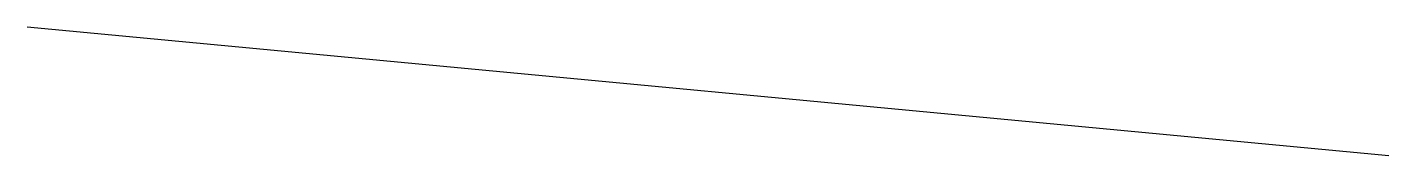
# Model space of a CAD drawing. Units: millimetres at full size, sheet at 1:100. Extents: x -13592 to 16959, y -9061 to -6184.
import ezdxf

# ---------------------------------------------------------------- set-up
doc = ezdxf.new("R2010")
doc.units = ezdxf.units.MM
doc.header["$LTSCALE"] = 100
doc.layers.add('0-0', color=7, linetype='Continuous')

msp = doc.modelspace()

# ---------------------------------------------------------------- linework, layer by layer
at = {"layer": '0-0'}
msp.add_line((16959.2, -9061.2), (-13591.8, -6183.7), dxfattribs=at)

doc.saveas('drawing.dxf')
